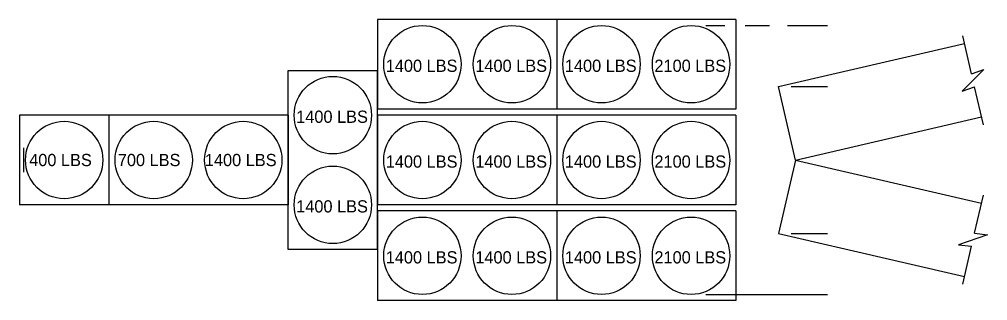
# Model space of a CAD drawing. Extents: x -828 to -777, y 320 to 535.
# Drawn here: x -820.31 to -780.67, y 379.27 to 390.77 of the extents above; entities that cross this region are included whole.
import ezdxf

# ---------------------------------------------------------------- set-up
doc = ezdxf.new("R2010")
doc.units = 0
for name, color, linetype in [('23 Layout Notes', 7, 'Continuous'), ('tcd_CRASH-CUSHION', 7, 'Continuous'), ('tcd_CRASH-CUSHION-anno', 7, 'Continuous'), ('temp_RAILING-TYPE-K', 7, 'Continuous')]:
    doc.layers.add(name, color=color, linetype=linetype)

msp = doc.modelspace()

# ---------------------------------------------------------------- linework, layer by layer
at = {"layer": '23 Layout Notes'}
for p, q in [((-792.211, 390.516), (-791.428, 390.516)), ((-790.601, 390.516), (-789.607, 390.516)), ((-788.869, 390.516), (-787.225, 390.516)), ((-788.713, 388.016), (-787.225, 388.016)), ((-788.713, 382.016), (-787.225, 382.016)), ((-792.211, 379.516), (-787.225, 379.516))]:
    msp.add_line(p, q, dxfattribs=at)
at = {"layer": 'tcd_CRASH-CUSHION'}
for p, q in [((-798.314, 390.766), (-805.648, 390.766)), ((-805.648, 390.766), (-805.648, 387.1)), ((-798.314, 390.766), (-798.314, 387.1)), ((-790.981, 390.766), (-798.314, 390.766)), ((-798.314, 390.766), (-798.314, 387.1)), ((-790.981, 390.766), (-790.981, 387.1)), ((-781.328, 388.535), (-781.687, 390.093)), ((-780.848, 386.457), (-781.208, 388.015)), ((-798.314, 387.1), (-805.648, 387.1)), ((-790.981, 387.1), (-798.314, 387.1)), ((-816.648, 386.85), (-820.314, 386.85)), ((-820.314, 386.85), (-820.314, 383.183)), ((-809.314, 386.85), (-816.648, 386.85)), ((-816.648, 386.85), (-816.648, 383.183)), ((-816.648, 386.85), (-816.648, 383.183)), ((-809.314, 386.85), (-809.314, 383.183)), ((-798.314, 386.85), (-805.648, 386.85)), ((-805.648, 386.85), (-805.648, 383.183)), ((-798.314, 386.85), (-798.314, 383.183)), ((-790.981, 386.85), (-798.314, 386.85)), ((-798.314, 386.85), (-798.314, 383.183)), ((-790.981, 386.85), (-790.981, 383.183)), ((-820.148, 385.516), (-820.148, 384.516)), ((-781.208, 382.018), (-780.848, 383.576)), ((-798.314, 383.183), (-805.648, 383.183)), ((-790.981, 383.183), (-798.314, 383.183)), ((-798.314, 382.933), (-805.648, 382.933)), ((-805.648, 382.933), (-805.648, 379.266)), ((-798.314, 382.933), (-798.314, 379.266)), ((-790.981, 382.933), (-798.314, 382.933)), ((-798.314, 382.933), (-798.314, 379.266)), ((-790.981, 382.933), (-790.981, 379.266)), ((-781.687, 379.94), (-781.328, 381.498)), ((-798.314, 379.266), (-805.648, 379.266)), ((-790.981, 379.266), (-798.314, 379.266))]:
    msp.add_line(p, q, dxfattribs=at)
for points in [[(-781.328, 388.535), (-780.823, 388.72), (-781.712, 387.83), (-781.208, 388.015)], [(-781.208, 382.018), (-780.673, 381.963), (-781.862, 381.553), (-781.328, 381.498)]]:
    msp.add_lwpolyline(points, dxfattribs=at)
for centre in [(-803.814, 388.933), (-800.148, 388.933), (-796.481, 388.933), (-792.814, 388.933), (-818.481, 385.016), (-814.814, 385.016), (-811.148, 385.016), (-803.814, 385.016), (-800.148, 385.016), (-796.481, 385.016), (-792.814, 385.016), (-803.814, 381.1), (-800.148, 381.1), (-796.481, 381.1), (-792.814, 381.1)]:
    msp.add_circle(centre, 1.583, dxfattribs=at)
at = {"layer": 'temp_RAILING-TYPE-K'}
for p, q in [((-789.231, 388.016), (-781.614, 389.775)), ((-809.314, 381.35), (-809.314, 388.683)), ((-809.314, 388.683), (-805.648, 388.683)), ((-805.648, 381.35), (-805.648, 388.683)), ((-788.539, 385.016), (-789.231, 388.016)), ((-788.539, 385.016), (-780.921, 386.775)), ((-788.539, 385.016), (-789.231, 382.016)), ((-788.539, 385.016), (-780.921, 383.258)), ((-816.648, 383.183), (-820.314, 383.183)), ((-809.314, 383.183), (-816.648, 383.183)), ((-789.231, 382.016), (-781.614, 380.258)), ((-805.648, 381.35), (-809.314, 381.35))]:
    msp.add_line(p, q, dxfattribs=at)
for centre in [(-807.481, 386.85), (-807.481, 383.183)]:
    msp.add_circle(centre, 1.583, dxfattribs=at)

# ---------------------------------------------------------------- texts
at = {"layer": 'tcd_CRASH-CUSHION'}
for s, p in [('1400 LBS', (-805.315, 388.62)), ('1400 LBS', (-801.648, 388.62)), ('1400 LBS', (-797.981, 388.62)), ('2100 LBS', (-794.315, 388.62)), ('1400 LBS', (-808.981, 386.536)), ('1400 LBS', (-805.315, 384.703)), ('1400 LBS', (-801.648, 384.703)), ('1400 LBS', (-797.981, 384.703)), ('2100 LBS', (-794.315, 384.703)), ('1400 LBS', (-808.981, 382.87)), ('1400 LBS', (-805.315, 380.786)), ('1400 LBS', (-801.648, 380.786)), ('1400 LBS', (-797.981, 380.786)), ('2100 LBS', (-794.315, 380.786))]:
    msp.add_text(s, height=0.5, dxfattribs=at).set_placement(p)
at = {"layer": 'tcd_CRASH-CUSHION-anno'}
for s, p in [('400 LBS', (-819.913, 384.766)), ('700 LBS', (-816.284, 384.766)), ('1400 LBS', (-812.72, 384.766))]:
    msp.add_text(s, height=0.5, dxfattribs=at).set_placement(p)

doc.saveas('drawing.dxf')
